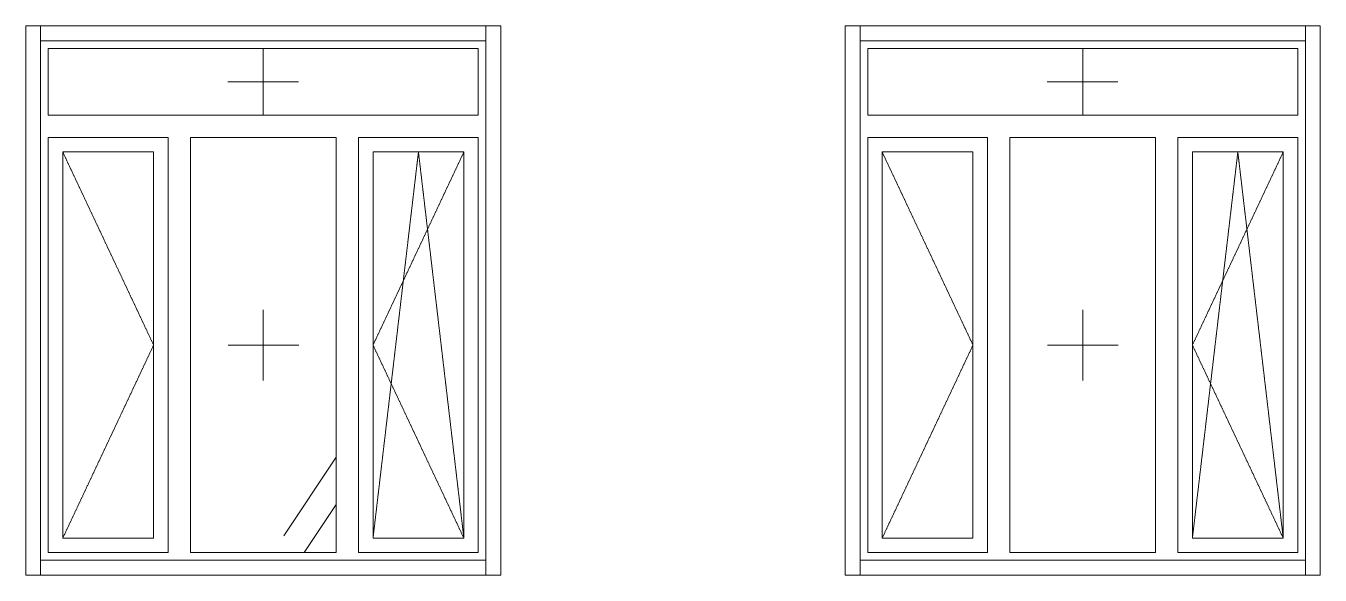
# Model space of a CAD drawing. Header units: millimetres. Extents: x -515342 to 330399, y -224905 to 507333.
# Drawn here: x 287768 to 292157, y 9578 to 11438 of the extents above; entities that cross this region are included whole.
import ezdxf

# ---------------------------------------------------------------- set-up
doc = ezdxf.new("R2010")
doc.units = ezdxf.units.MM
doc.linetypes.add('ASVP_Штриховая_ш2 п1', pattern=[3, 2, -1])
doc.layers.get('0').update_dxf_attribs({"lineweight": 0})
for name, color, linetype, lineweight in [('Витраж', 7, 'Continuous', 0), ('Окна', 7, 'Continuous', 0), ('Окна открывание', 7, 'Continuous', 0)]:
    doc.layers.add(name, color=color, linetype=linetype, lineweight=lineweight)
pattern_1 = [(236.31, (995.8, 1244.6), (-1777.9963, -3556.002), [641.067, -5769.603]), (236.31, (1031.34, 1137.9), (-1777.9963, -3556.002), [384.64, -6026.03]), (236.31, (818, 1137.9), (-1777.9963, -3556.002), [384.64, -6026.03])]

# ---------------------------------------------------------------- blocks, each defined once
blk = doc.blocks.new('Окно_ПВХ_3Створки_1Фрамуга-верх - АР_Окно_ОП_1820_h_х1570_3ст2фр-в-V59-О_АР_Эскиз_Фасад 1-12 копия 1')
at = {"layer": 'Окна'}
h = blk.add_hatch(dxfattribs=at)
h.set_pattern_fill('FP_1', color=256, style=0, pattern_type=2)
h.set_pattern_definition(pattern_1)
h.paths.add_polyline_path([(68400.2, 7635), (68708.2, 7635), (68708.2, 8943), (68400.2, 8943), (68400.2, 7651.4)])
at = {"layer": 'Окна открывание'}
h = blk.add_hatch(dxfattribs=at)
h.set_pattern_fill('FP_1', color=256, style=0, pattern_type=2)
h.set_pattern_definition(pattern_1)
h.paths.add_polyline_path([(67803.6, 7586), (68275.2, 7586), (68275.2, 8992), (67781.2, 8992), (67781.2, 7586)])
at = {"layer": 'Окна'}
for p, q in [((68757.2, 9294), (67299.2, 9294)), ((67299.2, 9294), (67299.2, 9068)), ((68757.2, 9068), (68757.2, 9294)), ((68757.2, 9068), (67299.2, 9068)), ((67705.2, 8992), (67299.2, 8992)), ((67299.2, 8992), (67299.2, 7586)), ((67705.2, 7586), (67705.2, 8992)), ((68275.2, 8992), (67781.2, 8992)), ((67781.2, 7586), (67781.2, 8992)), ((68275.2, 7586), (68275.2, 8992)), ((68757.2, 8992), (68351.2, 8992)), ((68351.2, 7586), (68351.2, 8992)), ((68757.2, 7586), (68757.2, 8992)), ((67348.2, 8943), (67348.2, 7635)), ((67656.2, 8943), (67348.2, 8943)), ((67656.2, 8943), (67656.2, 7635)), ((68400.2, 8943), (68400.2, 7635)), ((68708.2, 8943), (68400.2, 8943)), ((68708.2, 8943), (68708.2, 7635)), ((67348.2, 7635), (67656.2, 7635)), ((68400.2, 7635), (68708.2, 7635)), ((67299.2, 7586), (67705.2, 7586)), ((67781.2, 7586), (68275.2, 7586)), ((68351.2, 7586), (68757.2, 7586))]:
    blk.add_line(p, q, dxfattribs=at)
at = {"layer": 'Окна открывание', "linetype": 'ASVP_Штриховая_ш2 п1'}
for p, q in [((68028.2, 9068), (68028.2, 9294)), ((67908.2, 9181), (68148.2, 9181)), ((67348.2, 8943), (67656.2, 8289)), ((68554.2, 8943), (68400.2, 7635)), ((68708.2, 8943), (68400.2, 8289)), ((68708.2, 7635), (68554.2, 8943)), ((68028.2, 8169), (68028.2, 8409)), ((67656.2, 8289), (67348.2, 7635)), ((68148.2, 8289), (67908.2, 8289)), ((68400.2, 8289), (68708.2, 7635))]:
    blk.add_line(p, q, dxfattribs=at)
blk = doc.blocks.new('Окно_ПВХ_3Створки_1Фрамуга-верх - АР_Окно_ОП_1820_h_х1570_3ст2фр-в-V60-О_АР_Эскиз_Фасад 1-12 копия 1')
at = {"layer": 'Окна'}
h = blk.add_hatch(dxfattribs=at)
h.set_pattern_fill('FP_1', color=256, style=0, pattern_type=2)
h.set_pattern_definition(pattern_1)
h.paths.add_polyline_path([(64878, 7635), (64878, 8943), (64570, 8943), (64570, 7635), (64830.6, 7635)])
at = {"layer": 'Окна открывание'}
h = blk.add_hatch(dxfattribs=at)
h.set_pattern_fill('FP_1', color=256, style=0, pattern_type=2)
h.set_pattern_definition(pattern_1)
h.paths.add_polyline_path([(65003, 7586), (65497, 7586), (65497, 8992), (65003, 8992), (65003, 7637.4)])
at = {"layer": 'Окна'}
for p, q in [((65979, 9294), (64521, 9294)), ((64521, 9294), (64521, 9068)), ((65979, 9068), (65979, 9294)), ((65979, 9068), (64521, 9068)), ((64927, 8992), (64521, 8992)), ((64521, 8992), (64521, 7586)), ((64927, 7586), (64927, 8992)), ((65497, 8992), (65003, 8992)), ((65003, 7586), (65003, 8992)), ((65497, 7586), (65497, 8992)), ((65979, 8992), (65573, 8992)), ((65573, 7586), (65573, 8992)), ((65979, 7586), (65979, 8992)), ((64570, 8943), (64570, 7635)), ((64878, 8943), (64570, 8943)), ((64878, 8943), (64878, 7635)), ((65622, 8943), (65622, 7635)), ((65930, 8943), (65622, 8943)), ((65930, 8943), (65930, 7635)), ((64570, 7635), (64878, 7635)), ((65622, 7635), (65930, 7635)), ((64521, 7586), (64927, 7586)), ((65003, 7586), (65497, 7586)), ((65573, 7586), (65979, 7586))]:
    blk.add_line(p, q, dxfattribs=at)
at = {"layer": 'Окна открывание', "linetype": 'ASVP_Штриховая_ш2 п1'}
for p, q in [((65250, 9068), (65250, 9294)), ((65130, 9181), (65370, 9181)), ((64570, 8943), (64878, 8289)), ((65776, 8943), (65622, 7635)), ((65930, 8943), (65622, 8289)), ((65930, 7635), (65776, 8943)), ((65250, 8169), (65250, 8409)), ((64878, 8289), (64570, 7635)), ((65370, 8289), (65130, 8289)), ((65622, 8289), (65930, 7635))]:
    blk.add_line(p, q, dxfattribs=at)
blk = doc.blocks.new('Прямоугольный импост - АР_Откос_Металлический_50х330 Белый Правый-9899488-О_АР_Эскиз_Фасад 1-12 копия 1')
at = {"layer": 'Витраж'}
for p, q in [((30162.6, 2570), (30162.6, 2620)), ((31672.6, 2620), (30162.6, 2620)), ((31672.6, 2620), (31672.6, 2570)), ((31672.6, 2570), (30162.6, 2570))]:
    blk.add_line(p, q, dxfattribs=at)
blk = doc.blocks.new('Прямоугольный импост - АР_Откос_Металлический_50х330 Белый Левый-9898756-О_АР_Эскиз_Фасад 1-12 копия 1')
at = {"layer": 'Витраж'}
for p, q in [((30162.6, 760), (30162.6, 810)), ((30162.6, 810), (31672.6, 810)), ((31672.6, 810), (31672.6, 760)), ((30162.6, 760), (31672.6, 760))]:
    blk.add_line(p, q, dxfattribs=at)
blk = doc.blocks.new('Прямоугольный импост - АР_Откос_Металлический_50х330 Белый Правый-9899489-О_АР_Эскиз_Фасад 1-12 копия 1')
at = {"layer": 'Витраж'}
for p, q in [((30112.6, 2620), (30162.6, 2620)), ((30112.6, 2620), (30112.6, 760)), ((30162.6, 2620), (30162.6, 760)), ((30162.6, 760), (30112.6, 760))]:
    blk.add_line(p, q, dxfattribs=at)
blk = doc.blocks.new('Прямоугольный импост - АР_Откос_Металлический_50х330 Белый Левый-9898757-О_АР_Эскиз_Фасад 1-12 копия 1')
at = {"layer": 'Витраж'}
for p, q in [((31672.6, 2620), (31722.6, 2620)), ((31672.6, 760), (31672.6, 2620)), ((31722.6, 760), (31722.6, 2620)), ((31722.6, 760), (31672.6, 760))]:
    blk.add_line(p, q, dxfattribs=at)
blk = doc.blocks.new('СД_Люблино_Фасады_rvt-1-О_АР_Эскиз_Фасад 1-12 копия 1')
at = {"layer": 'Витраж', "lineweight": 9}
for name, p in [('Прямоугольный импост - АР_Откос_Металлический_50х330 Белый Правый-9899489-О_АР_Эскиз_Фасад 1-12 копия 1', (34332.4, 6750)), ('Прямоугольный импост - АР_Откос_Металлический_50х330 Белый Правый-9899488-О_АР_Эскиз_Фасад 1-12 копия 1', (34332.4, 6750)), ('Прямоугольный импост - АР_Откос_Металлический_50х330 Белый Левый-9898757-О_АР_Эскиз_Фасад 1-12 копия 1', (34332.4, 6750)), ('Прямоугольный импост - АР_Откос_Металлический_50х330 Белый Правый-9899489-О_АР_Эскиз_Фасад 1-12 копия 1', (37110.6, 6750)), ('Прямоугольный импост - АР_Откос_Металлический_50х330 Белый Правый-9899488-О_АР_Эскиз_Фасад 1-12 копия 1', (37110.6, 6750)), ('Прямоугольный импост - АР_Откос_Металлический_50х330 Белый Левый-9898757-О_АР_Эскиз_Фасад 1-12 копия 1', (37110.6, 6750)), ('Прямоугольный импост - АР_Откос_Металлический_50х330 Белый Левый-9898756-О_АР_Эскиз_Фасад 1-12 копия 1', (34332.4, 6750)), ('Прямоугольный импост - АР_Откос_Металлический_50х330 Белый Левый-9898756-О_АР_Эскиз_Фасад 1-12 копия 1', (37110.6, 6750))]:
    blk.add_blockref(name, p, dxfattribs=at)
at = {"layer": 'Окна', "lineweight": 9}
for name in ['Окно_ПВХ_3Створки_1Фрамуга-верх - АР_Окно_ОП_1820_h_х1570_3ст2фр-в-V60-О_АР_Эскиз_Фасад 1-12 копия 1', 'Окно_ПВХ_3Створки_1Фрамуга-верх - АР_Окно_ОП_1820_h_х1570_3ст2фр-в-V59-О_АР_Эскиз_Фасад 1-12 копия 1']:
    blk.add_blockref(name, (0, 0), dxfattribs=at)

msp = doc.modelspace()

# ---------------------------------------------------------------- block references
msp.add_blockref('СД_Люблино_Фасады_rvt-1-О_АР_Эскиз_Фасад 1-12 копия 1', (223323.3997, 2067.7355))

doc.saveas('drawing.dxf')
